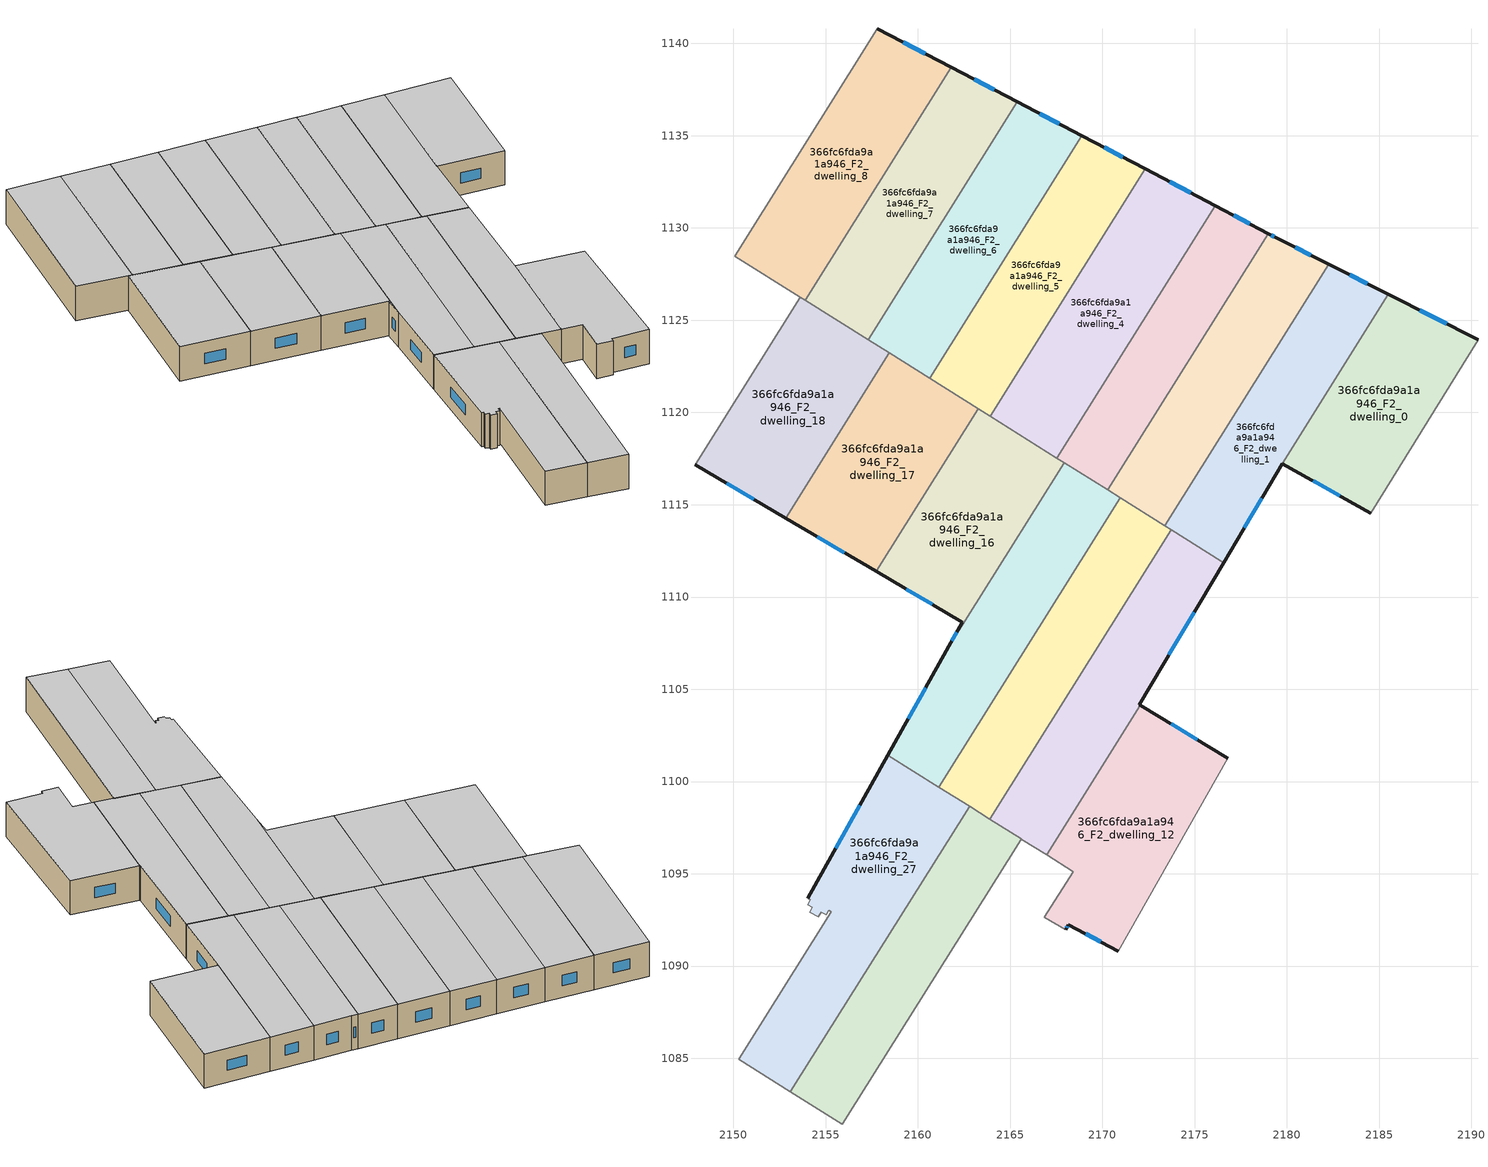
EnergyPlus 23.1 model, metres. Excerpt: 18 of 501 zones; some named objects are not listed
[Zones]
366fc6fda9a1a946_F2_dwelling_0
 floor to 366fc6fda9a1a946_F1_dwelling_0 (EU_floor_Construction): 2190.35,1123.94 2184.56,1114.54 2179.74,1117.23 2185.49,1126.4 z6
 wall outside (EU_wall_Construction): 2190.35,1123.94 2185.49,1126.4 / 2179.74,1117.23 2184.56,1114.54 z6:9
 wall to 366fc6fda9a1a946_F2_dwelling_1 (EU_wall_Construction): 2185.49,1126.4 2179.74,1117.23 z6:9
 wall adiabatic (EU_wall_Construction): 2184.56,1114.54 2190.35,1123.94 z6:9
 window (EU_Window_Construction): 2188.65,1124.81 2187.2,1125.54 / 2181.43,1116.29 2182.87,1115.49 z7.05:7.95
 ceiling to 366fc6fda9a1a946_F3_dwelling_0 (EU_floor_Construction): 2184.56,1114.54 2190.35,1123.94 2185.49,1126.4 2179.74,1117.23 z9
366fc6fda9a1a946_F2_dwelling_1
 floor to 366fc6fda9a1a946_F1_dwelling_1 (EU_floor_Construction): 2185.49,1126.4 2179.74,1117.23 2176.56,1111.86 2176.43,1111.95 2173.38,1113.86 2182.27,1128.03 z6
 wall outside (EU_wall_Construction): 2185.49,1126.4 2182.27,1128.03 / 2176.56,1111.86 2179.74,1117.23 z6:9
 wall to 366fc6fda9a1a946_F2_dwelling_2 (EU_wall_Construction): 2182.27,1128.03 2173.38,1113.86 z6:9
 wall to 366fc6fda9a1a946_F2_dwelling_13 (EU_wall_Construction): 2173.73,1113.64 2176.43,1111.95 2176.56,1111.86 z6:9
 wall to 366fc6fda9a1a946_F2_dwelling_14 (EU_wall_Construction): 2173.38,1113.86 2173.73,1113.64 z6:9
 window (EU_Window_Construction): 2184.36,1126.97 2183.4,1127.46 / 2177.68,1113.74 2178.63,1115.35 z7.05:7.95
 ceiling to 366fc6fda9a1a946_F3_dwelling_1 (EU_floor_Construction): 2179.74,1117.23 2185.49,1126.4 2182.27,1128.03 2173.38,1113.86 2176.43,1111.95 2176.56,1111.86 z9
366fc6fda9a1a946_F2_dwelling_12
 floor to 366fc6fda9a1a946_F1_dwelling_12 (EU_floor_Construction): 2176.81,1101.26 2170.86,1090.8 2168.16,1092.25 2168.01,1091.97 2166.86,1092.64 2168.42,1095.12 2166.97,1096.03 2172.06,1104.13 z6
 wall outside (EU_wall_Construction): 2176.81,1101.26 2172.06,1104.13 / 2168.01,1091.97 2168.16,1092.25 2170.86,1090.8 z6:9
 wall to 366fc6fda9a1a946_F2_dwelling_13 (EU_wall_Construction): 2172.06,1104.13 2166.97,1096.03 z6:9
 wall adiabatic (EU_wall_Construction): 2170.86,1090.8 2176.81,1101.26 z6:9
 wall to 366fc6fda9a1a946_F2_dwelling_24 (EU_wall_Construction): 2166.86,1092.64 2168.01,1091.97 z6:9
 wall to 366fc6fda9a1a946_F2_dwelling_25 (EU_wall_Construction): 2166.97,1096.03 2168.42,1095.12 2166.86,1092.64 z6:9
 window (EU_Window_Construction): 2175.14,1102.27 2173.72,1103.13 / 2169.11,1091.74 2169.91,1091.31 / 2168.06,1092.07 2168.1,1092.15 z7.05:7.95
 ceiling to 366fc6fda9a1a946_F3_dwelling_12 (EU_floor_Construction): 2170.86,1090.8 2176.81,1101.26 2172.06,1104.13 2166.97,1096.03 2168.42,1095.12 2166.86,1092.64 2168.01,1091.97 2168.16,1092.25 z9
366fc6fda9a1a946_F2_dwelling_13
 floor to 366fc6fda9a1a946_F1_dwelling_13 (EU_floor_Construction): 2176.43,1111.95 2176.56,1111.86 2172.01,1104.16 2172.06,1104.13 2166.97,1096.03 2163.89,1097.96 2173.73,1113.64 z6
 wall outside (EU_wall_Construction): 2172.06,1104.13 2172.01,1104.16 2176.56,1111.86 z6:9
 wall to 366fc6fda9a1a946_F2_dwelling_14 (EU_wall_Construction): 2173.73,1113.64 2163.89,1097.96 z6:9
 wall to 366fc6fda9a1a946_F2_dwelling_26 (EU_wall_Construction): 2163.89,1097.96 2165.61,1096.89 z6:9
 wall to 366fc6fda9a1a946_F2_dwelling_25 (EU_wall_Construction): 2165.61,1096.88 2166.97,1096.03 z6:9
 window (EU_Window_Construction): 2173.6,1106.86 2174.96,1109.16 z7.05:7.95
 ceiling to 366fc6fda9a1a946_F3_dwelling_13 (EU_floor_Construction): 2172.06,1104.13 2172.01,1104.16 2176.56,1111.86 2176.43,1111.95 2173.73,1113.64 2163.89,1097.96 2166.97,1096.03 z9
366fc6fda9a1a946_F2_dwelling_14
 floor to 366fc6fda9a1a946_F1_dwelling_14 (EU_floor_Construction): 2173.73,1113.64 2163.89,1097.96 2161.12,1099.7 2170.95,1115.38 z6
 wall to 366fc6fda9a1a946_F2_dwelling_15 (EU_wall_Construction): 2170.95,1115.38 2161.12,1099.7 z6:9
 wall to 366fc6fda9a1a946_F2_dwelling_2 (EU_wall_Construction): 2173.38,1113.86 2170.95,1115.38 z6:9
 wall to 366fc6fda9a1a946_F2_dwelling_27 (EU_wall_Construction): 2161.12,1099.7 2162.8,1098.65 z6:9
 wall to 366fc6fda9a1a946_F2_dwelling_26 (EU_wall_Construction): 2162.8,1098.65 2163.89,1097.96 z6:9
 ceiling to 366fc6fda9a1a946_F3_dwelling_14 (EU_floor_Construction): 2163.89,1097.96 2173.73,1113.64 2170.95,1115.38 2161.12,1099.7 z9
366fc6fda9a1a946_F2_dwelling_15
 floor to 366fc6fda9a1a946_F1_dwelling_15 (EU_floor_Construction): 2170.95,1115.38 2161.12,1099.7 2158.37,1101.42 2161.53,1107.07 2167.93,1117.28 z6
 wall outside (EU_wall_Construction): 2161.53,1107.07 2158.37,1101.42 z6:9
 wall to 366fc6fda9a1a946_F2_dwelling_16 (EU_wall_Construction): 2167.93,1117.28 2161.53,1107.07 z6:9
 wall to 366fc6fda9a1a946_F2_dwelling_3 (EU_wall_Construction): 2170.28,1115.8 2167.93,1117.28 z6:9
 wall to 366fc6fda9a1a946_F2_dwelling_27 (EU_wall_Construction): 2158.37,1101.42 2161.12,1099.7 z6:9
 wall to 366fc6fda9a1a946_F2_dwelling_2 (EU_wall_Construction): 2170.95,1115.38 2170.28,1115.8 z6:9
 window (EU_Window_Construction): 2160.42,1105.09 2159.48,1103.4 z7.05:7.95
 ceiling to 366fc6fda9a1a946_F3_dwelling_15 (EU_floor_Construction): 2161.12,1099.7 2170.95,1115.38 2167.93,1117.28 2161.53,1107.07 2158.37,1101.42 z9
366fc6fda9a1a946_F2_dwelling_16
 floor to 366fc6fda9a1a946_F1_dwelling_16 (EU_floor_Construction): 2167.93,1117.28 2161.53,1107.07 2162.41,1108.63 2157.73,1111.39 2163.26,1120.21 z6
 wall outside (EU_wall_Construction): 2157.73,1111.39 2162.41,1108.63 2161.53,1107.07 z6:9
 wall to 366fc6fda9a1a946_F2_dwelling_17 (EU_wall_Construction): 2163.26,1120.21 2157.73,1111.39 z6:9
 wall to 366fc6fda9a1a946_F2_dwelling_4 (EU_wall_Construction): 2167.53,1117.53 2163.91,1119.8 z6:9
 wall to 366fc6fda9a1a946_F2_dwelling_3 (EU_wall_Construction): 2167.93,1117.28 2167.53,1117.53 z6:9
 wall to 366fc6fda9a1a946_F2_dwelling_5 (EU_wall_Construction): 2163.91,1119.8 2163.26,1120.2 z6:9
 window (EU_Window_Construction): 2159.37,1110.42 2160.77,1109.6 / 2162.1,1108.09 2161.84,1107.62 z7.05:7.95
 ceiling to 366fc6fda9a1a946_F3_dwelling_16 (EU_floor_Construction): 2162.41,1108.63 2161.53,1107.07 2167.93,1117.28 2163.26,1120.21 2157.73,1111.39 z9
366fc6fda9a1a946_F2_dwelling_17
 floor to 366fc6fda9a1a946_F1_dwelling_17 (EU_floor_Construction): 2163.26,1120.21 2157.73,1111.39 2152.83,1114.28 2158.44,1123.23 z6
 wall outside (EU_wall_Construction): 2152.83,1114.28 2157.73,1111.39 z6:9
 wall to 366fc6fda9a1a946_F2_dwelling_18 (EU_wall_Construction): 2158.44,1123.23 2152.83,1114.28 z6:9
 wall to 366fc6fda9a1a946_F2_dwelling_5 (EU_wall_Construction): 2163.26,1120.21 2160.64,1121.85 z6:9
 wall to 366fc6fda9a1a946_F2_dwelling_6 (EU_wall_Construction): 2160.64,1121.85 2158.44,1123.23 z6:9
 window (EU_Window_Construction): 2154.55,1113.27 2156.01,1112.4 z7.05:7.95
 ceiling to 366fc6fda9a1a946_F3_dwelling_17 (EU_floor_Construction): 2157.73,1111.39 2163.26,1120.21 2158.44,1123.23 2152.83,1114.28 z9
366fc6fda9a1a946_F2_dwelling_18
 floor to 366fc6fda9a1a946_F1_dwelling_18 (EU_floor_Construction): 2158.44,1123.23 2152.83,1114.28 2147.92,1117.17 2153.62,1126.25 z6
 wall outside (EU_wall_Construction): 2147.92,1117.17 2152.83,1114.28 z6:9
 wall to 366fc6fda9a1a946_F2_dwelling_19 (EU_wall_Construction): 2153.62,1126.25 2147.92,1117.17 z6:9
 wall to 366fc6fda9a1a946_F2_dwelling_7 (EU_wall_Construction): 2157.3,1123.94 2153.89,1126.08 z6:9
 wall to 366fc6fda9a1a946_F2_dwelling_8 (EU_wall_Construction): 2153.89,1126.08 2153.62,1126.25 z6:9
 wall to 366fc6fda9a1a946_F2_dwelling_6 (EU_wall_Construction): 2158.44,1123.23 2157.3,1123.94 z6:9
 window (EU_Window_Construction): 2149.64,1116.16 2151.11,1115.29 z7.05:7.95
 ceiling to 366fc6fda9a1a946_F3_dwelling_18 (EU_floor_Construction): 2152.83,1114.28 2158.44,1123.23 2153.62,1126.25 2147.92,1117.17 z9
366fc6fda9a1a946_F2_dwelling_2
 floor to 366fc6fda9a1a946_F1_dwelling_2 (EU_floor_Construction): 2182.27,1128.03 2173.38,1113.86 2170.28,1115.8 2178.99,1129.7 2179.47,1129.44 z6
 wall outside (EU_wall_Construction): 2182.27,1128.03 2179.47,1129.44 2178.99,1129.7 z6:9
 wall to 366fc6fda9a1a946_F2_dwelling_3 (EU_wall_Construction): 2178.99,1129.7 2170.28,1115.8 z6:9
 window (EU_Window_Construction): 2179.31,1129.53 2179.16,1129.61 / 2181.29,1128.53 2180.45,1128.95 z7.05:7.95
 ceiling to 366fc6fda9a1a946_F3_dwelling_2 (EU_floor_Construction): 2173.38,1113.86 2182.27,1128.03 2179.47,1129.44 2178.99,1129.7 2170.28,1115.8 z9
366fc6fda9a1a946_F2_dwelling_26
 floor to 366fc6fda9a1a946_F1_dwelling_26 (EU_floor_Construction): 2165.61,1096.88 2155.91,1081.41 2153.1,1083.18 2162.8,1098.65 z6
 wall to 366fc6fda9a1a946_F2_dwelling_27 (EU_wall_Construction): 2162.8,1098.65 2153.1,1083.18 z6:9
 wall to 366fc6fda9a1a946_F2_dwelling_25 (EU_wall_Construction): 2155.91,1081.41 2165.61,1096.88 z6:9
 wall to 366fc6fda9a1a946_F2_dwelling_36 (EU_wall_Construction): 2153.1,1083.18 2155.9,1081.41 z6:9
 ceiling to 366fc6fda9a1a946_F3_dwelling_26 (EU_floor_Construction): 2155.91,1081.41 2165.61,1096.88 2162.8,1098.65 2153.1,1083.18 z9
366fc6fda9a1a946_F2_dwelling_27
 floor to 366fc6fda9a1a946_F1_dwelling_27 (EU_floor_Construction): 2162.8,1098.65 2153.1,1083.18 2150.29,1084.94 2155.31,1092.95 2155.18,1093.02 2155.02,1092.77 2154.76,1092.92 2154.6,1092.66 2154.14,1092.92 2154.28,1093.18 2154.02,1093.33 2154.17,1093.59 2154.04,1093.67 2158.37,1101.42 z6
 wall outside (EU_wall_Construction): 2158.37,1101.42 2154.04,1093.67 z6:9
 wall to 366fc6fda9a1a946_F2_dwelling_28 (EU_wall_Construction): 2154.04,1093.67 2154.17,1093.59 2154.02,1093.33 2154.28,1093.18 2154.14,1092.92 2154.6,1092.66 2154.76,1092.92 2155.02,1092.77 2155.18,1093.02 2155.31,1092.95 2150.29,1084.94 z6:9
 wall to 366fc6fda9a1a946_F2_dwelling_36 (EU_wall_Construction): 2150.29,1084.94 2153.1,1083.18 z6:9
 window (EU_Window_Construction): 2156.85,1098.7 2155.56,1096.39 z7.05:7.95
 ceiling to 366fc6fda9a1a946_F3_dwelling_27 (EU_floor_Construction): 2153.1,1083.18 2162.8,1098.65 2158.37,1101.42 2154.04,1093.67 2154.17,1093.59 2154.02,1093.33 2154.28,1093.18 2154.14,1092.92 2154.6,1092.66 2154.76,1092.92 2155.02,1092.77 2155.18,1093.02 2155.31,1092.95 2150.29,1084.94 z9
366fc6fda9a1a946_F2_dwelling_3
 floor to 366fc6fda9a1a946_F1_dwelling_3 (EU_floor_Construction): 2178.99,1129.7 2170.28,1115.8 2167.53,1117.53 2176.11,1131.21 z6
 wall outside (EU_wall_Construction): 2178.99,1129.7 2176.11,1131.21 z6:9
 wall to 366fc6fda9a1a946_F2_dwelling_4 (EU_wall_Construction): 2176.11,1131.21 2167.53,1117.53 z6:9
 window (EU_Window_Construction): 2177.98,1130.23 2177.12,1130.68 z7.05:7.95
 ceiling to 366fc6fda9a1a946_F3_dwelling_3 (EU_floor_Construction): 2170.28,1115.8 2178.99,1129.7 2176.11,1131.21 2167.53,1117.53 z9
366fc6fda9a1a946_F2_dwelling_4
 floor to 366fc6fda9a1a946_F1_dwelling_4 (EU_floor_Construction): 2176.11,1131.21 2167.53,1117.53 2163.91,1119.8 2172.32,1133.2 z6
 wall outside (EU_wall_Construction): 2176.11,1131.21 2172.32,1133.2 z6:9
 wall to 366fc6fda9a1a946_F2_dwelling_5 (EU_wall_Construction): 2172.32,1133.2 2163.91,1119.8 z6:9
 window (EU_Window_Construction): 2174.78,1131.91 2173.65,1132.5 z7.05:7.95
 ceiling to 366fc6fda9a1a946_F3_dwelling_4 (EU_floor_Construction): 2167.53,1117.53 2176.11,1131.21 2172.32,1133.2 2163.91,1119.8 z9
366fc6fda9a1a946_F2_dwelling_5
 floor to 366fc6fda9a1a946_F1_dwelling_5 (EU_floor_Construction): 2172.32,1133.2 2163.91,1119.8 2160.64,1121.85 2168.88,1135 z6
 wall outside (EU_wall_Construction): 2172.32,1133.2 2168.88,1135 z6:9
 wall to 366fc6fda9a1a946_F2_dwelling_6 (EU_wall_Construction): 2168.88,1135 2160.64,1121.85 z6:9
 window (EU_Window_Construction): 2171.11,1133.83 2170.09,1134.37 z7.05:7.95
 ceiling to 366fc6fda9a1a946_F3_dwelling_5 (EU_floor_Construction): 2163.91,1119.8 2172.32,1133.2 2168.88,1135 2160.64,1121.85 z9
366fc6fda9a1a946_F2_dwelling_6
 floor to 366fc6fda9a1a946_F1_dwelling_6 (EU_floor_Construction): 2168.88,1135 2160.64,1121.85 2157.3,1123.94 2165.39,1136.83 z6
 wall outside (EU_wall_Construction): 2168.88,1135 2165.39,1136.83 z6:9
 wall to 366fc6fda9a1a946_F2_dwelling_7 (EU_wall_Construction): 2165.39,1136.83 2157.3,1123.94 z6:9
 window (EU_Window_Construction): 2167.66,1135.64 2166.61,1136.19 z7.05:7.95
 ceiling to 366fc6fda9a1a946_F3_dwelling_6 (EU_floor_Construction): 2160.64,1121.85 2168.88,1135 2165.39,1136.83 2157.3,1123.94 z9
366fc6fda9a1a946_F2_dwelling_7
 floor to 366fc6fda9a1a946_F1_dwelling_7 (EU_floor_Construction): 2165.39,1136.83 2157.3,1123.94 2153.89,1126.08 2161.81,1138.71 z6
 wall outside (EU_wall_Construction): 2165.39,1136.83 2161.81,1138.71 z6:9
 wall to 366fc6fda9a1a946_F2_dwelling_8 (EU_wall_Construction): 2161.81,1138.71 2153.89,1126.08 z6:9
 window (EU_Window_Construction): 2164.13,1137.49 2163.07,1138.05 z7.05:7.95
 ceiling to 366fc6fda9a1a946_F3_dwelling_7 (EU_floor_Construction): 2157.3,1123.94 2165.39,1136.83 2161.81,1138.71 2153.89,1126.08 z9
366fc6fda9a1a946_F2_dwelling_8
 floor to 366fc6fda9a1a946_F1_dwelling_8 (EU_floor_Construction): 2161.81,1138.71 2153.89,1126.08 2150.07,1128.47 2157.81,1140.81 z6
 wall outside (EU_wall_Construction): 2161.81,1138.71 2157.81,1140.81 z6:9
 wall to 366fc6fda9a1a946_F2_dwelling_9 (EU_wall_Construction): 2157.81,1140.81 2150.07,1128.47 z6:9
 wall to 366fc6fda9a1a946_F2_dwelling_19 (EU_wall_Construction): 2150.07,1128.47 2153.62,1126.25 z6:9
 window (EU_Window_Construction): 2160.41,1139.44 2159.22,1140.07 z7.05:7.95
 ceiling to 366fc6fda9a1a946_F3_dwelling_8 (EU_floor_Construction): 2153.89,1126.08 2161.81,1138.71 2157.81,1140.81 2150.07,1128.47 z9
[Building]
EU S2 Campaign: North Axis=0; Terrain=City; Solar Distribution=FullExterior
[Site:Location]
Bologna: Latitude=44.5; Longitude=11.25; Time Zone=1; Elevation=37
[SizingPeriod:WeatherFileDays]
AnnualSizingPeriod: Begin Month=1; Begin Day of Month=1; End Month=12; End Day of Month=31; Day of Week for Start Day=Monday; Use Weather File Daylight Saving Period=No; Use Weather File Rain and Snow Indicators=No
[MATERIAL]
EU_InternalMass_Material: Roughness=MediumRough; Thickness=0.1; Conductivity=1; Density=1800; Specific Heat=900; Thermal Absorptance=0.9; Solar Absorptance=0.7; Visible Absorptance=0.7
[MATERIAL:NOMASS] Roughness=MediumRough; Thermal Absorptance=0.9; Solar Absorptance=0.7; Visible Absorptance=0.7
Name | Thermal Resistance
EU_wall_NoMass | 0.890213
EU_floor_NoMass | 0.79516
[WINDOWMATERIAL:SIMPLEGLAZINGSYSTEM]
EU_Window_SimpleGlazing: UFactor=4.49146; Solar Heat Gain Coefficient=0.85; Visible Transmittance=0.85
[CONSTRUCTION]
EU_wall_Construction: EU_wall_NoMass
EU_floor_Construction: EU_floor_NoMass
EU_Window_Construction: EU_Window_SimpleGlazing
EU_InternalMass_Construction: EU_InternalMass_Material
[ZONE] Type=1; Multiplier=1; Ceiling Height=autocalculate; Floor Area=autocalculate; Part of Total Floor Area=Yes
Name | Volume
366fc6fda9a1a946_F2_dwelling_0 | 179.243
366fc6fda9a1a946_F2_dwelling_1 | 184.115
366fc6fda9a1a946_F2_dwelling_12 | 199.739
366fc6fda9a1a946_F2_dwelling_13 | 197.289
366fc6fda9a1a946_F2_dwelling_14 | 181.703
366fc6fda9a1a946_F2_dwelling_15 | 194.96
366fc6fda9a1a946_F2_dwelling_16 | 171.097
366fc6fda9a1a946_F2_dwelling_17 | 178.983
366fc6fda9a1a946_F2_dwelling_18 | 181.678
366fc6fda9a1a946_F2_dwelling_2 | 181.698
366fc6fda9a1a946_F2_dwelling_26 | 181.69
366fc6fda9a1a946_F2_dwelling_27 | 227.889
366fc6fda9a1a946_F2_dwelling_3 | 158.417
366fc6fda9a1a946_F2_dwelling_4 | 204.894
366fc6fda9a1a946_F2_dwelling_5 | 181.682
366fc6fda9a1a946_F2_dwelling_6 | 181.644
366fc6fda9a1a946_F2_dwelling_7 | 181.681
366fc6fda9a1a946_F2_dwelling_8 | 199.172
[INTERNALMASS] Construction=EU_InternalMass_Construction
Name | Zone or ZoneList | Surface Area
366fc6fda9a1a946_F2_dwelling_0_EU_InternalMass | 366fc6fda9a1a946_F2_dwelling_0 | 59.7477
366fc6fda9a1a946_F2_dwelling_1_EU_InternalMass | 366fc6fda9a1a946_F2_dwelling_1 | 61.372
366fc6fda9a1a946_F2_dwelling_2_EU_InternalMass | 366fc6fda9a1a946_F2_dwelling_2 | 60.566
366fc6fda9a1a946_F2_dwelling_3_EU_InternalMass | 366fc6fda9a1a946_F2_dwelling_3 | 52.8057
366fc6fda9a1a946_F2_dwelling_4_EU_InternalMass | 366fc6fda9a1a946_F2_dwelling_4 | 68.2981
366fc6fda9a1a946_F2_dwelling_5_EU_InternalMass | 366fc6fda9a1a946_F2_dwelling_5 | 60.5606
366fc6fda9a1a946_F2_dwelling_6_EU_InternalMass | 366fc6fda9a1a946_F2_dwelling_6 | 60.5481
366fc6fda9a1a946_F2_dwelling_7_EU_InternalMass | 366fc6fda9a1a946_F2_dwelling_7 | 60.5603
366fc6fda9a1a946_F2_dwelling_8_EU_InternalMass | 366fc6fda9a1a946_F2_dwelling_8 | 66.3905
366fc6fda9a1a946_F2_dwelling_12_EU_InternalMass | 366fc6fda9a1a946_F2_dwelling_12 | 66.5792
366fc6fda9a1a946_F2_dwelling_13_EU_InternalMass | 366fc6fda9a1a946_F2_dwelling_13 | 65.763
366fc6fda9a1a946_F2_dwelling_14_EU_InternalMass | 366fc6fda9a1a946_F2_dwelling_14 | 60.5677
366fc6fda9a1a946_F2_dwelling_15_EU_InternalMass | 366fc6fda9a1a946_F2_dwelling_15 | 64.9865
366fc6fda9a1a946_F2_dwelling_16_EU_InternalMass | 366fc6fda9a1a946_F2_dwelling_16 | 57.0328
366fc6fda9a1a946_F2_dwelling_17_EU_InternalMass | 366fc6fda9a1a946_F2_dwelling_17 | 59.661
366fc6fda9a1a946_F2_dwelling_18_EU_InternalMass | 366fc6fda9a1a946_F2_dwelling_18 | 60.5596
366fc6fda9a1a946_F2_dwelling_26_EU_InternalMass | 366fc6fda9a1a946_F2_dwelling_26 | 60.5627
366fc6fda9a1a946_F2_dwelling_27_EU_InternalMass | 366fc6fda9a1a946_F2_dwelling_27 | 75.9639
[OTHEREQUIPMENT] Fuel Type=Electricity; Design Level Calculation Method=Watts/Area; Power per Zone Floor Area=1; Fraction Latent=0; Fraction Radiant=0; Fraction Lost=0; Carbon Dioxide Generation Rate=0; EndUse Subcategory=EU_Step8_InternalGains
Name | Zone or ZoneList or Space or SpaceList | Schedule
EU_Step8_InternalGain_366fc6fda9a1a946_F2_dwelling_0_f000 | 366fc6fda9a1a946_F2_dwelling_0 | EU_Step8_GainSchedule_366fc6fda9a1a946_F2_dwelling_0_f000
EU_Step8_InternalGain_366fc6fda9a1a946_F2_dwelling_1_f000 | 366fc6fda9a1a946_F2_dwelling_1 | EU_Step8_GainSchedule_366fc6fda9a1a946_F2_dwelling_1_f000
EU_Step8_InternalGain_366fc6fda9a1a946_F2_dwelling_2_f000 | 366fc6fda9a1a946_F2_dwelling_2 | EU_Step8_GainSchedule_366fc6fda9a1a946_F2_dwelling_2_f000
EU_Step8_InternalGain_366fc6fda9a1a946_F2_dwelling_3_f000 | 366fc6fda9a1a946_F2_dwelling_3 | EU_Step8_GainSchedule_366fc6fda9a1a946_F2_dwelling_3_f000
EU_Step8_InternalGain_366fc6fda9a1a946_F2_dwelling_4_f000 | 366fc6fda9a1a946_F2_dwelling_4 | EU_Step8_GainSchedule_366fc6fda9a1a946_F2_dwelling_4_f000
EU_Step8_InternalGain_366fc6fda9a1a946_F2_dwelling_5_f000 | 366fc6fda9a1a946_F2_dwelling_5 | EU_Step8_GainSchedule_366fc6fda9a1a946_F2_dwelling_5_f000
EU_Step8_InternalGain_366fc6fda9a1a946_F2_dwelling_6_f000 | 366fc6fda9a1a946_F2_dwelling_6 | EU_Step8_GainSchedule_366fc6fda9a1a946_F2_dwelling_6_f000
EU_Step8_InternalGain_366fc6fda9a1a946_F2_dwelling_7_f000 | 366fc6fda9a1a946_F2_dwelling_7 | EU_Step8_GainSchedule_366fc6fda9a1a946_F2_dwelling_7_f000
EU_Step8_InternalGain_366fc6fda9a1a946_F2_dwelling_8_f000 | 366fc6fda9a1a946_F2_dwelling_8 | EU_Step8_GainSchedule_366fc6fda9a1a946_F2_dwelling_8_f000
EU_Step8_InternalGain_366fc6fda9a1a946_F2_dwelling_12_f000 | 366fc6fda9a1a946_F2_dwelling_12 | EU_Step8_GainSchedule_366fc6fda9a1a946_F2_dwelling_12_f000
EU_Step8_InternalGain_366fc6fda9a1a946_F2_dwelling_13_f000 | 366fc6fda9a1a946_F2_dwelling_13 | EU_Step8_GainSchedule_366fc6fda9a1a946_F2_dwelling_13_f000
EU_Step8_InternalGain_366fc6fda9a1a946_F2_dwelling_14_f000 | 366fc6fda9a1a946_F2_dwelling_14 | EU_Step8_GainSchedule_366fc6fda9a1a946_F2_dwelling_14_f000
EU_Step8_InternalGain_366fc6fda9a1a946_F2_dwelling_15_f000 | 366fc6fda9a1a946_F2_dwelling_15 | EU_Step8_GainSchedule_366fc6fda9a1a946_F2_dwelling_15_f000
EU_Step8_InternalGain_366fc6fda9a1a946_F2_dwelling_16_f000 | 366fc6fda9a1a946_F2_dwelling_16 | EU_Step8_GainSchedule_366fc6fda9a1a946_F2_dwelling_16_f000
EU_Step8_InternalGain_366fc6fda9a1a946_F2_dwelling_17_f000 | 366fc6fda9a1a946_F2_dwelling_17 | EU_Step8_GainSchedule_366fc6fda9a1a946_F2_dwelling_17_f000
EU_Step8_InternalGain_366fc6fda9a1a946_F2_dwelling_18_f000 | 366fc6fda9a1a946_F2_dwelling_18 | EU_Step8_GainSchedule_366fc6fda9a1a946_F2_dwelling_18_f000
EU_Step8_InternalGain_366fc6fda9a1a946_F2_dwelling_26_f000 | 366fc6fda9a1a946_F2_dwelling_26 | EU_Step8_GainSchedule_366fc6fda9a1a946_F2_dwelling_26_f000
EU_Step8_InternalGain_366fc6fda9a1a946_F2_dwelling_27_f000 | 366fc6fda9a1a946_F2_dwelling_27 | EU_Step8_GainSchedule_366fc6fda9a1a946_F2_dwelling_27_f000
[ZONEVENTILATION:DESIGNFLOWRATE] Schedule=EU_AlwaysOn; Design Flow Rate Calculation Method=AirChanges/Hour; Air Changes per Hour=0.718634; Ventilation Type=Natural; Fan Pressure Rise=0; Fan Total Efficiency=1; Constant Term Coefficient=1; Temperature Term Coefficient=0; Velocity Term Coefficient=0; Velocity Squared Term Coefficient=0; Minimum Indoor Temperature=-100; Maximum Indoor Temperature=100; Delta Temperature=-100; Minimum Outdoor Temperature=-100; Maximum Outdoor Temperature=100; Maximum Wind Speed=40
Name | Zone or ZoneList or Space or SpaceList
EU_ConstantAir_366fc6fda9a1a946_F2_dwelling_0 | 366fc6fda9a1a946_F2_dwelling_0
EU_ConstantAir_366fc6fda9a1a946_F2_dwelling_1 | 366fc6fda9a1a946_F2_dwelling_1
EU_ConstantAir_366fc6fda9a1a946_F2_dwelling_2 | 366fc6fda9a1a946_F2_dwelling_2
EU_ConstantAir_366fc6fda9a1a946_F2_dwelling_3 | 366fc6fda9a1a946_F2_dwelling_3
EU_ConstantAir_366fc6fda9a1a946_F2_dwelling_4 | 366fc6fda9a1a946_F2_dwelling_4
EU_ConstantAir_366fc6fda9a1a946_F2_dwelling_5 | 366fc6fda9a1a946_F2_dwelling_5
EU_ConstantAir_366fc6fda9a1a946_F2_dwelling_6 | 366fc6fda9a1a946_F2_dwelling_6
EU_ConstantAir_366fc6fda9a1a946_F2_dwelling_7 | 366fc6fda9a1a946_F2_dwelling_7
EU_ConstantAir_366fc6fda9a1a946_F2_dwelling_8 | 366fc6fda9a1a946_F2_dwelling_8
EU_ConstantAir_366fc6fda9a1a946_F2_dwelling_12 | 366fc6fda9a1a946_F2_dwelling_12
EU_ConstantAir_366fc6fda9a1a946_F2_dwelling_13 | 366fc6fda9a1a946_F2_dwelling_13
EU_ConstantAir_366fc6fda9a1a946_F2_dwelling_14 | 366fc6fda9a1a946_F2_dwelling_14
EU_ConstantAir_366fc6fda9a1a946_F2_dwelling_15 | 366fc6fda9a1a946_F2_dwelling_15
EU_ConstantAir_366fc6fda9a1a946_F2_dwelling_16 | 366fc6fda9a1a946_F2_dwelling_16
EU_ConstantAir_366fc6fda9a1a946_F2_dwelling_17 | 366fc6fda9a1a946_F2_dwelling_17
EU_ConstantAir_366fc6fda9a1a946_F2_dwelling_18 | 366fc6fda9a1a946_F2_dwelling_18
EU_ConstantAir_366fc6fda9a1a946_F2_dwelling_26 | 366fc6fda9a1a946_F2_dwelling_26
EU_ConstantAir_366fc6fda9a1a946_F2_dwelling_27 | 366fc6fda9a1a946_F2_dwelling_27
[HVACTEMPLATE:ZONE:IDEALLOADSAIRSYSTEM] System Availability Schedule=EU_AlwaysOn; Maximum Heating Supply Air Temperature=50; Minimum Cooling Supply Air Temperature=13; Maximum Heating Supply Air Humidity Ratio=0.0156; Minimum Cooling Supply Air Humidity Ratio=0.0077; Heating Limit=NoLimit; Cooling Limit=NoLimit; Heating Availability Schedule=EU_AlwaysOn; Cooling Availability Schedule=EU_CoolingOff; Dehumidification Control Type=ConstantSensibleHeatRatio; Cooling Sensible Heat Ratio=0.7; Dehumidification Setpoint=60; Humidification Control Type=None; Humidification Setpoint=30; Outdoor Air Method=None; Outdoor Air Flow Rate per Person=0.00944; Outdoor Air Flow Rate per Zone Floor Area=0; Outdoor Air Flow Rate per Zone=0; Demand Controlled Ventilation Type=None; Outdoor Air Economizer Type=NoEconomizer; Heat Recovery Type=None; Sensible Heat Recovery Effectiveness=0.7; Latent Heat Recovery Effectiveness=0.65
Name | Template Thermostat
366fc6fda9a1a946_F2_dwelling_0 | EU_HeatOnly_366fc6fda9a1a946_F2_dwelling_0
366fc6fda9a1a946_F2_dwelling_1 | EU_HeatOnly_366fc6fda9a1a946_F2_dwelling_1
366fc6fda9a1a946_F2_dwelling_2 | EU_HeatOnly_366fc6fda9a1a946_F2_dwelling_2
366fc6fda9a1a946_F2_dwelling_3 | EU_HeatOnly_366fc6fda9a1a946_F2_dwelling_3
366fc6fda9a1a946_F2_dwelling_4 | EU_HeatOnly_366fc6fda9a1a946_F2_dwelling_4
366fc6fda9a1a946_F2_dwelling_5 | EU_HeatOnly_366fc6fda9a1a946_F2_dwelling_5
366fc6fda9a1a946_F2_dwelling_6 | EU_HeatOnly_366fc6fda9a1a946_F2_dwelling_6
366fc6fda9a1a946_F2_dwelling_7 | EU_HeatOnly_366fc6fda9a1a946_F2_dwelling_7
366fc6fda9a1a946_F2_dwelling_8 | EU_HeatOnly_366fc6fda9a1a946_F2_dwelling_8
366fc6fda9a1a946_F2_dwelling_12 | EU_HeatOnly_366fc6fda9a1a946_F2_dwelling_12
366fc6fda9a1a946_F2_dwelling_13 | EU_HeatOnly_366fc6fda9a1a946_F2_dwelling_13
366fc6fda9a1a946_F2_dwelling_14 | EU_HeatOnly_366fc6fda9a1a946_F2_dwelling_14
366fc6fda9a1a946_F2_dwelling_15 | EU_HeatOnly_366fc6fda9a1a946_F2_dwelling_15
366fc6fda9a1a946_F2_dwelling_16 | EU_HeatOnly_366fc6fda9a1a946_F2_dwelling_16
366fc6fda9a1a946_F2_dwelling_17 | EU_HeatOnly_366fc6fda9a1a946_F2_dwelling_17
366fc6fda9a1a946_F2_dwelling_18 | EU_HeatOnly_366fc6fda9a1a946_F2_dwelling_18
366fc6fda9a1a946_F2_dwelling_26 | EU_HeatOnly_366fc6fda9a1a946_F2_dwelling_26
366fc6fda9a1a946_F2_dwelling_27 | EU_HeatOnly_366fc6fda9a1a946_F2_dwelling_27
[SIZING:ZONE] Zone Cooling Design Supply Air Temperature Input Method=SupplyAirTemperature; Zone Cooling Design Supply Air Temperature=13; Zone Heating Design Supply Air Temperature Input Method=SupplyAirTemperature; Zone Heating Design Supply Air Temperature=50; Zone Cooling Design Supply Air Humidity Ratio=0.008; Zone Heating Design Supply Air Humidity Ratio=0.008; Cooling Design Air Flow Method=DesignDay; Cooling Design Air Flow Rate=0; Cooling Minimum Air Flow per Zone Floor Area=0.000762; Cooling Minimum Air Flow=0; Cooling Minimum Air Flow Fraction=0.2; Heating Design Air Flow Method=DesignDay; Heating Design Air Flow Rate=0; Heating Maximum Air Flow per Zone Floor Area=0.002032; Heating Maximum Air Flow=0.141576; Heating Maximum Air Flow Fraction=0.3; Account for Dedicated Outdoor Air System=No; Dedicated Outdoor Air System Control Strategy=NeutralSupplyAir; Dedicated Outdoor Air Low Setpoint Temperature for Design=autosize; Dedicated Outdoor Air High Setpoint Temperature for Design=autosize; Zone Load Sizing Method=Sensible Load Only No Latent Load; Zone Latent Cooling Design Supply Air Humidity Ratio Input Method=HumidityRatioDifference; Zone Cooling Design Supply Air Humidity Ratio Difference=0.005; Zone Latent Heating Design Supply Air Humidity Ratio Input Method=HumidityRatioDifference; Zone Humidification Design Supply Air Humidity Ratio Difference=0.005
366fc6fda9a1a946_F2_dwelling_0; 366fc6fda9a1a946_F2_dwelling_1; 366fc6fda9a1a946_F2_dwelling_2; 366fc6fda9a1a946_F2_dwelling_3; 366fc6fda9a1a946_F2_dwelling_4; 366fc6fda9a1a946_F2_dwelling_5; 366fc6fda9a1a946_F2_dwelling_6; 366fc6fda9a1a946_F2_dwelling_7; 366fc6fda9a1a946_F2_dwelling_8; 366fc6fda9a1a946_F2_dwelling_12; 366fc6fda9a1a946_F2_dwelling_13; 366fc6fda9a1a946_F2_dwelling_14; 366fc6fda9a1a946_F2_dwelling_15; 366fc6fda9a1a946_F2_dwelling_16; 366fc6fda9a1a946_F2_dwelling_17; 366fc6fda9a1a946_F2_dwelling_18; 366fc6fda9a1a946_F2_dwelling_26; 366fc6fda9a1a946_F2_dwelling_27
[SCHEDULE:CONSTANT]
Name | Hourly Value
EU_AlwaysOn | 1
EU_CoolingOff | 0
[SCHEDULE:FILE] Column Number=1; Rows to Skip at Top=0; Number of Hours of Data=8760; Column Separator=Comma; Interpolate to Timestep=No; Minutes per Item=60; Adjust Schedule for Daylight Savings=Yes
Name | File
EU_Step8_GainSchedule_366fc6fda9a1a946_F2_dwelling_0_f000 | ../../schedules/366fc6fda9a1a946/366fc6fda9a1a946_F2_dwelling_0_f000_gain.csv
EU_Step8_GainSchedule_366fc6fda9a1a946_F2_dwelling_1_f000 | ../../schedules/366fc6fda9a1a946/366fc6fda9a1a946_F2_dwelling_1_f000_gain.csv
EU_Step8_GainSchedule_366fc6fda9a1a946_F2_dwelling_2_f000 | ../../schedules/366fc6fda9a1a946/366fc6fda9a1a946_F2_dwelling_2_f000_gain.csv
EU_Step8_GainSchedule_366fc6fda9a1a946_F2_dwelling_3_f000 | ../../schedules/366fc6fda9a1a946/366fc6fda9a1a946_F2_dwelling_3_f000_gain.csv
EU_Step8_GainSchedule_366fc6fda9a1a946_F2_dwelling_4_f000 | ../../schedules/366fc6fda9a1a946/366fc6fda9a1a946_F2_dwelling_4_f000_gain.csv
EU_Step8_GainSchedule_366fc6fda9a1a946_F2_dwelling_5_f000 | ../../schedules/366fc6fda9a1a946/366fc6fda9a1a946_F2_dwelling_5_f000_gain.csv
EU_Step8_GainSchedule_366fc6fda9a1a946_F2_dwelling_6_f000 | ../../schedules/366fc6fda9a1a946/366fc6fda9a1a946_F2_dwelling_6_f000_gain.csv
EU_Step8_GainSchedule_366fc6fda9a1a946_F2_dwelling_7_f000 | ../../schedules/366fc6fda9a1a946/366fc6fda9a1a946_F2_dwelling_7_f000_gain.csv
EU_Step8_GainSchedule_366fc6fda9a1a946_F2_dwelling_8_f000 | ../../schedules/366fc6fda9a1a946/366fc6fda9a1a946_F2_dwelling_8_f000_gain.csv
EU_Step8_GainSchedule_366fc6fda9a1a946_F2_dwelling_12_f000 | ../../schedules/366fc6fda9a1a946/366fc6fda9a1a946_F2_dwelling_12_f000_gain.csv
EU_Step8_GainSchedule_366fc6fda9a1a946_F2_dwelling_13_f000 | ../../schedules/366fc6fda9a1a946/366fc6fda9a1a946_F2_dwelling_13_f000_gain.csv
EU_Step8_GainSchedule_366fc6fda9a1a946_F2_dwelling_14_f000 | ../../schedules/366fc6fda9a1a946/366fc6fda9a1a946_F2_dwelling_14_f000_gain.csv
EU_Step8_GainSchedule_366fc6fda9a1a946_F2_dwelling_15_f000 | ../../schedules/366fc6fda9a1a946/366fc6fda9a1a946_F2_dwelling_15_f000_gain.csv
EU_Step8_GainSchedule_366fc6fda9a1a946_F2_dwelling_16_f000 | ../../schedules/366fc6fda9a1a946/366fc6fda9a1a946_F2_dwelling_16_f000_gain.csv
EU_Step8_GainSchedule_366fc6fda9a1a946_F2_dwelling_17_f000 | ../../schedules/366fc6fda9a1a946/366fc6fda9a1a946_F2_dwelling_17_f000_gain.csv
EU_Step8_GainSchedule_366fc6fda9a1a946_F2_dwelling_18_f000 | ../../schedules/366fc6fda9a1a946/366fc6fda9a1a946_F2_dwelling_18_f000_gain.csv
EU_Step8_GainSchedule_366fc6fda9a1a946_F2_dwelling_26_f000 | ../../schedules/366fc6fda9a1a946/366fc6fda9a1a946_F2_dwelling_26_f000_gain.csv
EU_Step8_GainSchedule_366fc6fda9a1a946_F2_dwelling_27_f000 | ../../schedules/366fc6fda9a1a946/366fc6fda9a1a946_F2_dwelling_27_f000_gain.csv
